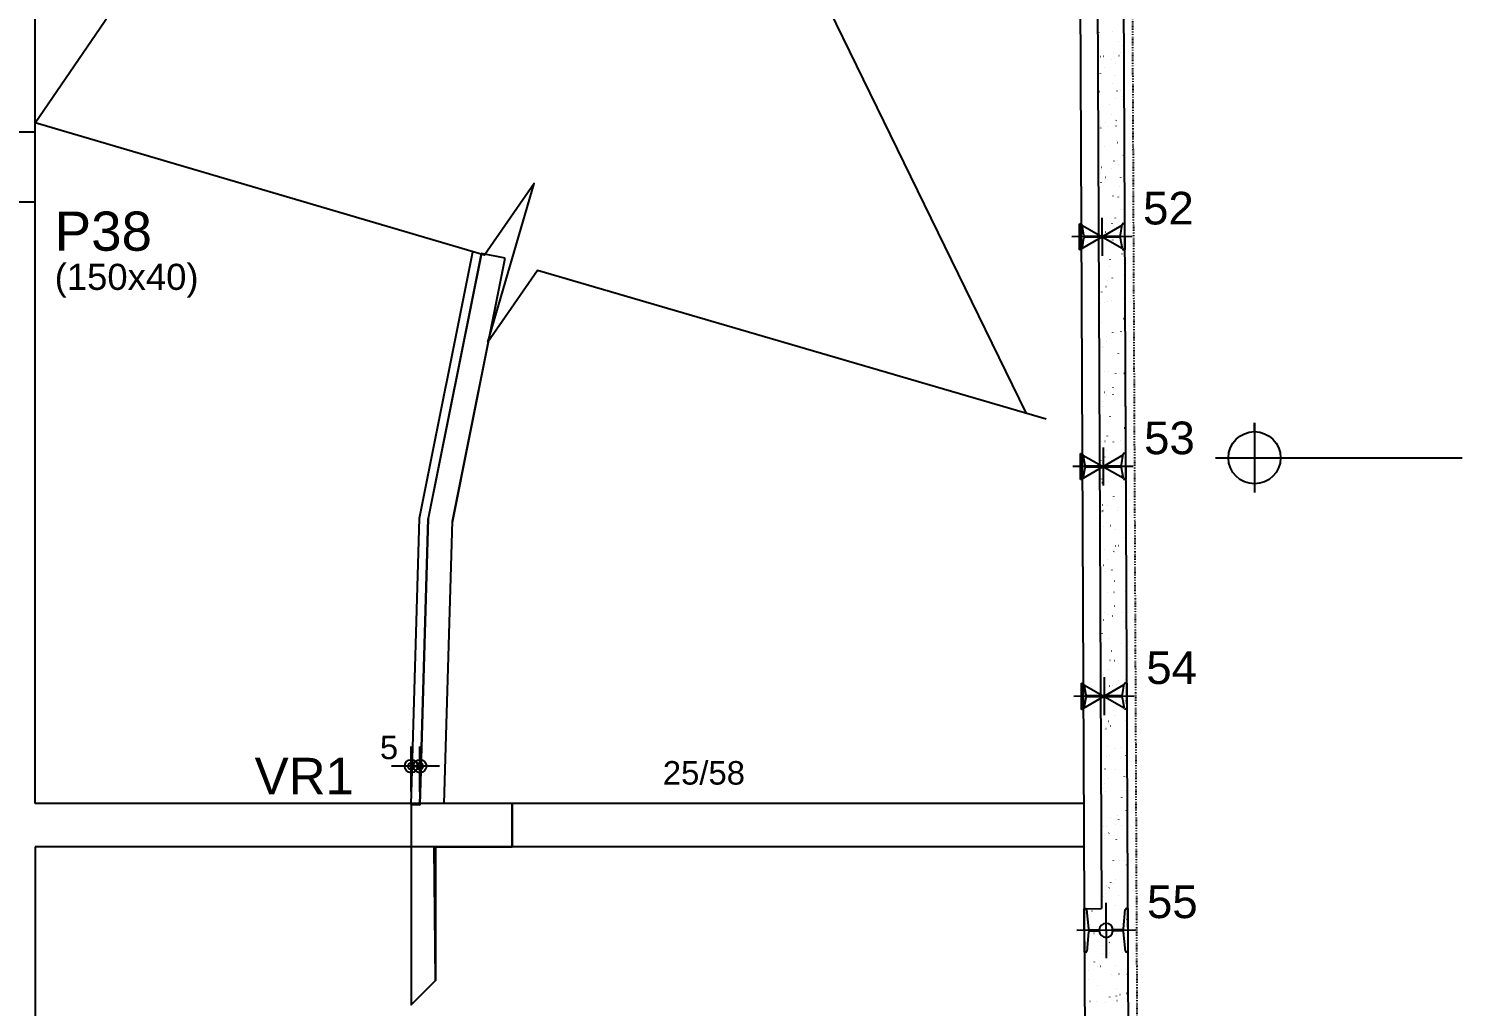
# Model space of a CAD drawing. Header units: millimetres. Extents: x 4424 to 9312, y 4538 to 9372.
# Drawn here: x 7667 to 8491, y 5016 to 5578 of the extents above; entities that cross this region are included whole.
import ezdxf

# ---------------------------------------------------------------- set-up
doc = ezdxf.new("R2010")
doc.units = ezdxf.units.MM
doc.linetypes.add('ESTILO_TQS_0003', pattern=[1.5, 0.5, -0.4, 0.1, -0.5])
for name, color, linetype in [('1', 4, 'Continuous'), ('11', 22, 'Continuous'), ('12', 3, 'Continuous'), ('18', 9, 'Continuous'), ('19', 5, 'Continuous'), ('24', 5, 'ESTILO_TQS_0003'), ('241', 12, 'Continuous'), ('26', 1, 'Continuous'), ('3', 2, 'Continuous'), ('30', 15, 'Continuous'), ('49', 20, 'Continuous'), ('51', 6, 'Continuous'), ('52', 21, 'Continuous'), ('8', 5, 'Continuous'), ('9', 3, 'Continuous')]:
    doc.layers.add(name, color=color, linetype=linetype)
doc.styles.get("Standard").update_dxf_attribs({"font": 'arial.ttf'})

# ---------------------------------------------------------------- blocks, each defined once
blk = doc.blocks.new('_H9EFD498501-003')
for p, q in [((3973.118779, 1186.146583), (3973.128568, 1186.220941)), ((3981.037256, 1186.871164), (3981.110478, 1186.887397)), ((3972.490917, 1184.976486), (3972.490917, 1184.976486)), ((3972.490917, 1184.976486), (3972.490917, 1184.976486)), ((3972.506571, 1181.496405), (3972.506571, 1181.496405)), ((3972.506571, 1181.496405), (3972.506571, 1181.496405)), ((3972.506571, 1181.496405), (3972.506571, 1181.496405)), ((3984.279303, 1180.879784), (3984.289093, 1180.954142)), ((3986.546663, 1178.906181), (3986.59232, 1178.965682)), ((3972.547427, 1172.413643), (3972.547427, 1172.413643)), ((3972.547427, 1172.413643), (3972.547427, 1172.413643)), ((3972.547427, 1172.413643), (3972.547427, 1172.413643)), ((3972.548844, 1172.09877), (3972.548844, 1172.09877)), ((3972.548844, 1172.09877), (3972.548844, 1172.09877)), ((3972.548844, 1172.09877), (3972.548844, 1172.09877)), ((3974.01324, 1172.477642), (3974.088169, 1172.480914)), ((3975.886456, 1172.559429), (3975.961384, 1172.5627)), ((3980.291639, 1170.754475), (3980.337297, 1170.813977)), ((3981.759254, 1174.140669), (3981.832476, 1174.156902)), ((3984.728032, 1172.94546), (3984.802961, 1172.948732)), ((3985.420364, 1174.952317), (3985.493586, 1174.96855)), ((3974.150758, 1162.751524), (3974.196416, 1162.811025)), ((3976.547757, 1165.875352), (3976.593414, 1165.934854)), ((3982.615094, 1168.238862), (3982.624884, 1168.31322)), ((3972.59998, 1160.73051), (3972.59998, 1160.73051)), ((3972.59998, 1160.73051), (3972.59998, 1160.73051)), ((3972.60677, 1159.221054), (3972.60677, 1159.221054)), ((3972.60677, 1159.221054), (3972.60677, 1159.221054)), ((3981.127096, 1156.936391), (3981.136885, 1157.010749)), ((3982.11514, 1161.329009), (3982.188363, 1161.345242)), ((3972.637842, 1152.313456), (3972.637842, 1152.313456)), ((3972.637842, 1152.313456), (3972.637842, 1152.313456)), ((3972.664696, 1146.343339), (3972.664696, 1146.343339)), ((3972.664696, 1146.343339), (3972.664696, 1146.343339)), ((3972.664696, 1146.343339), (3972.664696, 1146.343339)), ((3973.440216, 1152.348489), (3973.515145, 1152.35176)), ((3979.536308, 1144.853156), (3979.546097, 1144.927515)), ((3982.837138, 1148.598515), (3982.91036, 1148.614748)), ((3983.555579, 1152.790135), (3983.630508, 1152.793406)), ((3985.428795, 1152.871921), (3985.503723, 1152.875193)), ((3986.498248, 1149.410163), (3986.57147, 1149.426396)), ((3986.721893, 1147.508855), (3986.76755, 1147.568357)), ((3980.466869, 1139.35715), (3980.512526, 1139.416651)), ((3972.722623, 1133.465623), (3972.722623, 1133.465623)), ((3972.722623, 1133.465623), (3972.722623, 1133.465623)), ((3972.728256, 1132.213269), (3972.728256, 1132.213269)), ((3972.741409, 1129.289134), (3972.741409, 1129.289134)), ((3972.741409, 1129.289134), (3972.741409, 1129.289134)), ((3974.140979, 1132.27495), (3974.215907, 1132.278221)), ((3974.325988, 1131.354198), (3974.371645, 1131.413699)), ((3976.722986, 1134.478027), (3976.768644, 1134.537528)), ((3977.872099, 1132.212234), (3977.881888, 1132.286593)), ((3982.982555, 1132.660982), (3983.057484, 1132.664253)), ((3983.193025, 1135.786855), (3983.266247, 1135.803088)), ((3972.780549, 1120.587907), (3972.780549, 1120.587907)), ((3972.780549, 1120.587907), (3972.780549, 1120.587907)), ((3972.780549, 1120.587907), (3972.780549, 1120.587907)), ((3976.3841, 1120.909763), (3976.39389, 1120.984121)), ((3983.915022, 1123.05636), (3983.988244, 1123.072593)), ((3987.576132, 1123.868009), (3987.649354, 1123.884242)), ((3972.818671, 1112.113082), (3972.818671, 1112.113082)), ((3972.818671, 1112.113082), (3972.818671, 1112.113082)), ((3972.818671, 1112.113082), (3972.818671, 1112.113082)), ((3981.810102, 1112.505656), (3981.885031, 1112.508928)), ((3983.683318, 1112.587443), (3983.758246, 1112.590714)), ((3986.897123, 1116.11153), (3986.94278, 1116.171031)), ((3987.544625, 1115.642964), (3987.554414, 1115.717322)), ((3972.838476, 1107.710191), (3972.838476, 1107.710191)), ((3972.838476, 1107.710191), (3972.838476, 1107.710191)), ((3974.793312, 1108.826529), (3974.803102, 1108.900887)), ((3980.642099, 1107.959824), (3980.687756, 1108.019326)), ((3984.270909, 1110.244701), (3984.344131, 1110.260934)), ((3972.882839, 1097.847759), (3972.882839, 1097.847759)), ((3972.882839, 1097.847759), (3972.882839, 1097.847759)), ((3973.129103, 1096.185607), (3973.138893, 1096.259965)), ((3974.501218, 1099.956872), (3974.546875, 1100.016374)), ((3976.898216, 1103.080701), (3976.943873, 1103.140203)), ((3984.992906, 1097.514206), (3985.066129, 1097.530439)), ((3985.880416, 1103.002042), (3985.890206, 1103.0764)), ((3972.896402, 1094.832476), (3972.896402, 1094.832476)), ((3972.896402, 1094.832476), (3972.896402, 1094.832476)), ((3972.896402, 1094.832476), (3972.896402, 1094.832476)), ((3972.898204, 1094.431755), (3972.898204, 1094.431755)), ((3972.909085, 1092.012895), (3972.909085, 1092.012895)), ((3972.909085, 1092.012895), (3972.909085, 1092.012895)), ((3981.237078, 1092.376503), (3981.312007, 1092.379774)), ((3984.392417, 1091.699571), (3984.402207, 1091.773929)), ((3972.954328, 1081.95476), (3972.954328, 1081.95476)), ((3972.954328, 1081.95476), (3972.954328, 1081.95476)), ((3982.80163, 1079.616336), (3982.811419, 1079.690695)), ((3985.348793, 1084.702547), (3985.422015, 1084.71878)), ((3987.072353, 1084.714204), (3987.11801, 1084.773706)), ((3972.999499, 1071.912708), (3972.999499, 1071.912708)), ((3972.999499, 1071.912708), (3972.999499, 1071.912708)), ((3972.999499, 1071.912708), (3972.999499, 1071.912708)), ((3977.073446, 1071.683375), (3977.119103, 1071.742877)), ((3980.064625, 1072.221178), (3980.139554, 1072.224449)), ((3980.817329, 1076.562498), (3980.862986, 1076.622)), ((3981.937841, 1072.302964), (3982.012769, 1072.306236)), ((3986.07079, 1071.972052), (3986.144013, 1071.988285)), ((3973.012255, 1069.077044), (3973.012255, 1069.077044)), ((3973.012255, 1069.077044), (3973.012255, 1069.077044)), ((3973.012255, 1069.077044), (3973.012255, 1069.077044)), ((3973.024268, 1066.406384), (3973.024268, 1066.406384)), ((3973.024268, 1066.406384), (3973.024268, 1066.406384)), ((3974.676448, 1068.559547), (3974.722105, 1068.619048)), ((3981.137421, 1066.975414), (3981.14721, 1067.049773)), ((3973.070181, 1056.199329), (3973.070181, 1056.199329)), ((3973.246681, 1056.238458), (3973.319903, 1056.254691)), ((3979.649422, 1055.672943), (3979.659211, 1055.747301)), ((3986.426677, 1059.160392), (3986.499899, 1059.176625)), ((3973.089914, 1051.812521), (3973.089914, 1051.812521)), ((3973.089914, 1051.812521), (3973.089914, 1051.812521)), ((3979.491601, 1052.092024), (3979.56653, 1052.095296)), ((3987.148675, 1046.429898), (3987.221897, 1046.446131)), ((3987.247582, 1053.316878), (3987.29324, 1053.37638)), ((3973.128108, 1043.321613), (3973.128108, 1043.321613)), ((3973.128108, 1043.321613), (3973.128108, 1043.321613)), ((3973.128108, 1043.321613), (3973.128108, 1043.321613)), ((3977.248676, 1040.28605), (3977.294333, 1040.345551)), ((3978.058634, 1043.589709), (3978.068423, 1043.664067)), ((3980.992559, 1045.165173), (3981.038216, 1045.224674)), ((3973.165697, 1034.965008), (3973.165697, 1034.965008)), ((3973.165697, 1034.965008), (3973.165697, 1034.965008)), ((3973.180328, 1031.712334), (3973.180328, 1031.712334)), ((3973.180328, 1031.712334), (3973.180328, 1031.712334)), ((3973.180328, 1031.712334), (3973.180328, 1031.712334)), ((3973.186034, 1030.443897), (3973.186034, 1030.443897)), ((3974.324565, 1030.696303), (3974.397787, 1030.712536)), ((3974.851678, 1037.162221), (3974.897335, 1037.221723)), ((3976.394425, 1030.948787), (3976.404215, 1031.023145)), ((3978.319148, 1031.936699), (3978.394077, 1031.939971)), ((3980.192364, 1032.018486), (3980.267292, 1032.021757)), ((3987.504561, 1033.618238), (3987.577783, 1033.634471)), ((3987.422812, 1021.919553), (3987.468469, 1021.979054)), ((3987.657739, 1026.462751), (3987.667529, 1026.537109)), ((3973.24396, 1017.566181), (3973.24396, 1017.566181)), ((3973.24396, 1017.566181), (3973.24396, 1017.566181)), ((3973.24396, 1017.566181), (3973.24396, 1017.566181)), ((3974.906426, 1019.646315), (3974.916216, 1019.720674)), ((3981.167789, 1013.767847), (3981.213446, 1013.827349)), ((3986.066951, 1014.379516), (3986.076741, 1014.453875)), ((3988.226559, 1020.887744), (3988.229131, 1020.888314)), ((3973.270743, 1011.612147), (3973.270743, 1011.612147)), ((3973.270743, 1011.612147), (3973.270743, 1011.612147)), ((3973.289838, 1007.367105), (3973.289838, 1007.367105)), ((3973.289838, 1007.367105), (3973.289838, 1007.367105)), ((3973.315638, 1007.563081), (3973.325428, 1007.637439)), ((3975.026908, 1005.764895), (3975.072565, 1005.824397)), ((3975.402449, 1005.154149), (3975.475671, 1005.170382)), ((3977.423906, 1008.888724), (3977.469563, 1008.948226)), ((3977.746124, 1011.807546), (3977.821053, 1011.810817)), ((3987.861487, 1012.249192), (3987.936416, 1012.252464)), ((3973.301887, 1004.688466), (3973.301887, 1004.688466)), ((3973.307126, 1003.523633), (3973.307126, 1003.523633)), ((3973.307126, 1003.523633), (3973.307126, 1003.523633)), ((3984.402742, 1001.738594), (3984.412532, 1001.812953)), ((3973.359813, 991.81075), (3973.359813, 991.81075)), ((3973.359813, 991.81075), (3973.359813, 991.81075)), ((3973.359813, 991.81075), (3973.359813, 991.81075)), ((3973.361157, 991.511959), (3973.361157, 991.511959)), ((3973.361157, 991.511959), (3973.361157, 991.511959)), ((3973.361157, 991.511959), (3973.361157, 991.511959)), ((3976.573671, 991.652221), (3976.6486, 991.655492)), ((3978.446887, 991.734007), (3978.521815, 991.737279)), ((3982.914744, 990.436123), (3982.924533, 990.510481)), ((3987.288463, 992.120039), (3987.363392, 992.12331)), ((3987.598042, 990.522227), (3987.643699, 990.581729)), ((3981.343018, 982.370522), (3981.388676, 982.430023)), ((3973.41774, 978.933034), (3973.41774, 978.933034)), ((3973.448556, 972.082257), (3973.448556, 972.082257)), ((3973.448556, 972.082257), (3973.448556, 972.082257)), ((3975.202138, 974.36757), (3975.247795, 974.427071)), ((3976.480333, 979.611995), (3976.553556, 979.628228)), ((3977.599136, 977.491399), (3977.644793, 977.5509)), ((3981.323956, 978.352889), (3981.333745, 978.427247)), ((3986.11601, 971.964714), (3986.190939, 971.967985)), ((3987.989226, 972.0465), (3988.064154, 972.049772)), ((3973.451572, 971.411772), (3973.451572, 971.411772)), ((3973.451572, 971.411772), (3973.451572, 971.411772)), ((3973.475666, 966.055319), (3973.475666, 966.055319)), ((3973.475666, 966.055319), (3973.475666, 966.055319)), ((3973.475666, 966.055319), (3973.475666, 966.055319)), ((3976.000647, 971.523067), (3976.075576, 971.526339)), ((3979.659747, 965.711967), (3979.669536, 965.786325)), ((3987.773272, 959.124902), (3987.818929, 959.184403)), ((3973.533592, 953.177603), (3973.533592, 953.177603)), ((3973.533592, 953.177603), (3973.533592, 953.177603)), ((3973.533592, 953.177603), (3973.533592, 953.177603)), ((3973.541986, 951.311585), (3973.541986, 951.311585)), ((3973.541986, 951.311585), (3973.541986, 951.311585)), ((3973.541986, 951.311585), (3973.541986, 951.311585)), ((3973.897108, 953.258192), (3973.97033, 953.274425)), ((3974.828194, 951.367742), (3974.903123, 951.371014)), ((3976.70141, 951.449529), (3976.776338, 951.4528)), ((3977.558218, 954.069841), (3977.63144, 954.086074)), ((3978.171748, 954.409495), (3978.181537, 954.483854)), ((3981.518248, 950.973196), (3981.563905, 951.032697)), ((3985.542986, 951.83556), (3985.617915, 951.838832)), ((3973.589985, 940.640882), (3973.589985, 940.640882)), ((3973.589985, 940.640882), (3973.589985, 940.640882)), ((3973.591519, 940.299887), (3973.591519, 940.299887)), ((3973.591519, 940.299887), (3973.591519, 940.299887)), ((3974.252994, 940.446533), (3974.326216, 940.462766)), ((3975.377367, 942.970244), (3975.423024, 943.029746)), ((3976.58096, 942.326261), (3976.59075, 942.400619)), ((3977.774366, 946.094073), (3977.820023, 946.153574)), ((3973.632401, 931.211398), (3973.632401, 931.211398)), ((3973.632401, 931.211398), (3973.632401, 931.211398)), ((3974.25517, 931.238589), (3974.330099, 931.24186)), ((3984.370533, 931.680235), (3984.445462, 931.683507)), ((3986.243749, 931.762022), (3986.318677, 931.765293)), ((3987.668064, 936.501774), (3987.677853, 936.576133)), ((3973.649445, 927.422171), (3973.649445, 927.422171)), ((3973.649445, 927.422171), (3973.649445, 927.422171)), ((3973.649445, 927.422171), (3973.649445, 927.422171)), ((3974.916751, 929.685339), (3974.926541, 929.759697)), ((3974.974992, 927.716038), (3975.048214, 927.732271)), ((3978.636102, 928.527687), (3978.709324, 928.54392)), ((3986.180065, 925.199303), (3986.189855, 925.273661)), ((3987.948502, 927.727576), (3987.994159, 927.787077)), ((3973.681471, 920.302455), (3973.681471, 920.302455)), ((3973.707372, 914.544456), (3973.707372, 914.544456)), ((3973.707372, 914.544456), (3973.707372, 914.544456)), ((3975.330878, 914.904379), (3975.4041, 914.920612)), ((3977.949595, 914.696747), (3977.995252, 914.756249)), ((3981.693478, 919.57587), (3981.739135, 919.635372)), ((3973.722815, 911.111211), (3973.722815, 911.111211)), ((3973.731414, 909.199507), (3973.731414, 909.199507)), ((3973.731414, 909.199507), (3973.731414, 909.199507)), ((3974.955933, 911.16505), (3975.030861, 911.168322)), ((3975.552597, 911.572919), (3975.598254, 911.63242)), ((3983.797509, 911.551082), (3983.872438, 911.554353)), ((3984.589277, 913.116069), (3984.599067, 913.190427)), ((3973.765298, 901.66674), (3973.765298, 901.66674)), ((3973.765298, 901.66674), (3973.765298, 901.66674)), ((3973.765298, 901.66674), (3973.765298, 901.66674)), ((3976.052876, 902.173884), (3976.126098, 902.190117)), ((3979.713986, 902.985532), (3979.787208, 903.001765)), ((3982.925068, 900.475147), (3982.934858, 900.549505)), ((3973.813229, 891.011024), (3973.813229, 891.011024)), ((3973.813229, 891.011024), (3973.813229, 891.011024)), ((3973.813229, 891.011024), (3973.813229, 891.011024)), ((3982.625056, 891.395757), (3982.699985, 891.399028)), ((3984.498272, 891.477543), (3984.5732, 891.480814)), ((3988.123732, 896.33025), (3988.169389, 896.389752)), ((3973.823224, 888.789024), (3973.823224, 888.789024)), ((3973.823224, 888.789024), (3973.823224, 888.789024)), ((3976.408762, 889.362224), (3976.481985, 889.378457)), ((3978.124825, 883.299422), (3978.170482, 883.358923)), ((3981.43707, 889.172675), (3981.446859, 889.247034)), ((3981.868708, 888.178545), (3981.914365, 888.238046)), ((3973.872843, 877.758131), (3973.872843, 877.758131)), ((3973.872843, 877.758131), (3973.872843, 877.758131)), ((3973.881151, 875.911309), (3973.881151, 875.911309)), ((3973.881151, 875.911309), (3973.881151, 875.911309)), ((3973.881151, 875.911309), (3973.881151, 875.911309)), ((3975.727827, 880.175593), (3975.773484, 880.235094)), ((3977.13076, 876.63173), (3977.203982, 876.647963)), ((3979.846282, 877.089441), (3979.856071, 877.163799)), ((3980.79187, 877.443378), (3980.865092, 877.459611)), ((3973.903644, 870.910837), (3973.903644, 870.910837)), ((3973.903644, 870.910837), (3973.903644, 870.910837)), ((3982.052032, 871.266603), (3982.126961, 871.269875)), ((3988.298962, 864.932925), (3988.344619, 864.992426)), ((3973.939077, 863.033593), (3973.939077, 863.033593)), ((3973.939077, 863.033593), (3973.939077, 863.033593)), ((3978.182073, 864.448519), (3978.191862, 864.522877)), ((3981.856547, 864.788854), (3981.92977, 864.805087)), ((3982.043938, 856.781219), (3982.089595, 856.840721)), ((3973.994058, 850.81065), (3973.994058, 850.81065)), ((3973.994058, 850.81065), (3973.994058, 850.81065)), ((3973.994058, 850.81065), (3973.994058, 850.81065)), ((3973.997004, 850.155877), (3973.997004, 850.155877)), ((3973.997004, 850.155877), (3973.997004, 850.155877)), ((3973.997004, 850.155877), (3973.997004, 850.155877)), ((3975.903057, 848.778267), (3975.948714, 848.837769)), ((3976.694074, 853.146048), (3976.703864, 853.220406)), ((3978.300055, 851.902096), (3978.345712, 851.961598)), ((3980.879579, 851.111278), (3980.954508, 851.11455)), ((3982.752795, 851.193064), (3982.827723, 851.196336)), ((3986.948446, 853.027143), (3987.021668, 853.043376)), ((3974.014273, 846.316756), (3974.014273, 846.316756)), ((3974.014273, 846.316756), (3974.014273, 846.316756)), ((3975.103286, 841.062813), (3975.113076, 841.137172)), ((3987.854599, 847.879249), (3987.864388, 847.953607)), ((3974.05493, 837.278162), (3974.05493, 837.278162)), ((3974.05493, 837.278162), (3974.05493, 837.278162)), ((3974.05493, 837.278162), (3974.05493, 837.278162)), ((3974.073104, 833.237805), (3974.073104, 833.237805)), ((3974.073104, 833.237805), (3974.073104, 833.237805)), ((3974.833127, 837.450684), (3974.90635, 837.466917)), ((3978.494237, 838.262332), (3978.56746, 838.278565)), ((3986.19039, 835.238327), (3986.200179, 835.312685)), ((3988.474191, 833.535599), (3988.519848, 833.5951)), ((3974.084473, 830.710463), (3974.084473, 830.710463)), ((3974.084473, 830.710463), (3974.084473, 830.710463)), ((3974.112856, 824.400446), (3974.112856, 824.400446)), ((3974.112856, 824.400446), (3974.112856, 824.400446)), ((3979.558915, 825.607808), (3979.632137, 825.624041)), ((3980.306555, 830.982125), (3980.381484, 830.985396)), ((3982.219168, 825.383893), (3982.264825, 825.443395)), ((3984.702391, 823.935855), (3984.712181, 824.010214)), ((3976.078287, 817.380942), (3976.123944, 817.440443)), ((3978.475285, 820.50477), (3978.520942, 820.564272)), ((3974.155702, 814.87538), (3974.155702, 814.87538)), ((3974.155702, 814.87538), (3974.155702, 814.87538)), ((3974.170783, 811.52273), (3974.170783, 811.52273)), ((3974.170783, 811.52273), (3974.170783, 811.52273)), ((3974.170783, 811.52273), (3974.170783, 811.52273)), ((3974.174887, 810.610276), (3974.174887, 810.610276)), ((3974.174887, 810.610276), (3974.174887, 810.610276)), ((3974.174887, 810.610276), (3974.174887, 810.610276)), ((3979.134102, 810.8268), (3979.209031, 810.830071)), ((3981.007318, 810.908586), (3981.082246, 810.911857)), ((3983.111603, 811.852621), (3983.121393, 811.926979)), ((3984.650813, 813.846097), (3984.724036, 813.86233)), ((3988.311923, 814.657745), (3988.385146, 814.673978)), ((3976.196605, 799.081286), (3976.269827, 799.097519)), ((3981.447394, 799.211699), (3981.457184, 799.286057)), ((3988.649421, 802.138273), (3988.695078, 802.197775)), ((3974.228709, 798.645014), (3974.228709, 798.645014)), ((3982.394398, 793.986568), (3982.440055, 794.046069)), ((3988.676441, 791.139292), (3988.75137, 791.142564)), ((3974.265302, 790.510088), (3974.265302, 790.510088)), ((3974.265302, 790.510088), (3974.265302, 790.510088)), ((3974.286636, 785.767299), (3974.286636, 785.767299)), ((3974.286636, 785.767299), (3974.286636, 785.767299)), ((3974.297131, 783.434005), (3974.297131, 783.434005)), ((3974.297131, 783.434005), (3974.297131, 783.434005)), ((3976.253517, 785.983616), (3976.299174, 786.043117)), ((3977.261282, 786.426762), (3977.334504, 786.442995)), ((3978.561078, 790.697646), (3978.636007, 790.700918)), ((3978.650515, 789.107445), (3978.696172, 789.166946)), ((3979.959396, 787.909228), (3979.969185, 787.983586)), ((3978.368608, 775.825993), (3978.378397, 775.900352)), ((3982.353181, 774.665051), (3982.426403, 774.681284)), ((3986.014291, 775.4767), (3986.087513, 775.492933)), ((3974.344562, 772.889583), (3974.344562, 772.889583)), ((3974.344562, 772.889583), (3974.344562, 772.889583)), ((3974.344562, 772.889583), (3974.344562, 772.889583)), ((3974.355716, 770.409901), (3974.355716, 770.409901)), ((3974.355716, 770.409901), (3974.355716, 770.409901)), ((3974.355716, 770.409901), (3974.355716, 770.409901)), ((3977.388625, 770.542321), (3977.463554, 770.545592)), ((3979.261841, 770.624107), (3979.336769, 770.627379)), ((3988.103417, 771.010139), (3988.178346, 771.01341)), ((3988.824651, 770.740948), (3988.870308, 770.800449)), ((3974.402488, 760.011867), (3974.402488, 760.011867)), ((3974.402488, 760.011867), (3974.402488, 760.011867)), ((3976.704399, 763.185071), (3976.714188, 763.25943)), ((3982.569627, 762.589242), (3982.615284, 762.648744)), ((3987.078968, 762.822175), (3987.15219, 762.838408)), ((3987.967713, 758.699035), (3987.977502, 758.773394)), ((3974.43856, 751.992629), (3974.43856, 751.992629)), ((3974.43856, 751.992629), (3974.43856, 751.992629)), ((3974.44613, 750.309714), (3974.44613, 750.309714)), ((3974.44613, 750.309714), (3974.44613, 750.309714)), ((3975.2164, 751.8826), (3975.22619, 751.956958)), ((3976.428746, 754.58629), (3976.474404, 754.645792)), ((3976.815601, 750.413168), (3976.89053, 750.416439)), ((3978.825745, 757.710119), (3978.871402, 757.769621)), ((3986.930964, 750.854814), (3987.005893, 750.858085)), ((3988.80418, 750.9366), (3988.879108, 750.939872)), ((3974.460415, 747.134152), (3974.460415, 747.134152)), ((3974.460415, 747.134152), (3974.460415, 747.134152)), ((3974.464737, 746.173155), (3974.464737, 746.173155)), ((3974.464737, 746.173155), (3974.464737, 746.173155)), ((3974.464737, 746.173155), (3974.464737, 746.173155)), ((3974.96365, 747.245716), (3975.036872, 747.261949)), ((3986.376925, 746.615801), (3986.386714, 746.690159)), ((3974.518341, 734.256436), (3974.518341, 734.256436)), ((3974.518341, 734.256436), (3974.518341, 734.256436)), ((3974.518341, 734.256436), (3974.518341, 734.256436)), ((3980.055548, 735.484005), (3980.12877, 735.500238)), ((3983.716658, 736.295654), (3983.78988, 736.311887)), ((3984.712716, 733.974879), (3984.722505, 734.049237)), ((3988.999881, 739.343622), (3989.045538, 739.403124)), ((3974.536545, 730.209527), (3974.536545, 730.209527)), ((3974.536545, 730.209527), (3974.536545, 730.209527)), ((3974.536545, 730.209527), (3974.536545, 730.209527)), ((3975.643148, 730.257842), (3975.718077, 730.261114)), ((3977.516364, 730.339629), (3977.591292, 730.3429)), ((3979.000974, 726.312793), (3979.046632, 726.372295)), ((3982.744857, 731.191917), (3982.790514, 731.251418)), ((3986.35794, 730.72566), (3986.432869, 730.728932)), ((3974.576268, 721.37872), (3974.576268, 721.37872)), ((3974.576268, 721.37872), (3974.576268, 721.37872)), ((3974.57999, 720.551254), (3974.57999, 720.551254)), ((3974.57999, 720.551254), (3974.57999, 720.551254)), ((3976.603976, 723.188965), (3976.649633, 723.248466)), ((3983.224717, 722.672408), (3983.234507, 722.746766)), ((3984.781336, 723.641129), (3984.854558, 723.657362)), ((3974.626959, 710.10934), (3974.626959, 710.10934)), ((3974.626959, 710.10934), (3974.626959, 710.10934)), ((3974.634194, 708.501004), (3974.634194, 708.501004)), ((3974.634194, 708.501004), (3974.634194, 708.501004)), ((3974.634194, 708.501004), (3974.634194, 708.501004)), ((3975.070124, 710.128689), (3975.145053, 710.13196)), ((3981.633929, 710.589173), (3981.643719, 710.663532)), ((3985.185487, 710.570335), (3985.260416, 710.573607)), ((3987.058703, 710.652122), (3987.133631, 710.655393)), ((3989.175111, 707.946296), (3989.220768, 708.005798)), ((3974.69212, 695.623289), (3974.69212, 695.623289)), ((3974.69212, 695.623289), (3974.69212, 695.623289)), ((3974.69212, 695.623289), (3974.69212, 695.623289)), ((3977.757916, 696.302959), (3977.831138, 696.319192)), ((3979.176204, 694.915468), (3979.221861, 694.974969)), ((3979.96972, 697.948251), (3979.97951, 698.02261)), ((3981.419026, 697.114608), (3981.492248, 697.130841)), ((3982.920087, 699.794591), (3982.965744, 699.854092)), ((3974.717374, 690.009153), (3974.717374, 690.009153)), ((3974.721419, 689.109879), (3974.721419, 689.109879)), ((3974.721419, 689.109879), (3974.721419, 689.109879)), ((3975.770887, 690.05515), (3975.845815, 690.058422)), ((3976.779206, 691.791639), (3976.824863, 691.851141)), ((3978.481722, 686.64578), (3978.491511, 686.720138)), ((3982.483703, 684.460083), (3982.556925, 684.476316)), ((3984.612463, 690.441182), (3984.687392, 690.444453)), ((3964.759909, 680.530813), (3964.759909, 680.530813)), ((3964.759909, 680.530813), (3964.759909, 680.530813)), ((3964.759909, 680.530813), (3964.759909, 680.530813)), ((3964.779599, 676.153447), (3964.779599, 676.153447)), ((3964.779599, 676.153447), (3964.779599, 676.153447)), ((3964.779599, 676.153447), (3964.779599, 676.153447)), ((3965.642597, 680.7265), (3965.715819, 680.742733)), ((3965.730409, 679.829345), (3965.740199, 679.903703)), ((3966.7803, 678.76081), (3966.825957, 678.820312)), ((3969.303707, 681.538148), (3969.376929, 681.554381)), ((3989.350341, 676.548971), (3989.395998, 676.608472)), ((3989.642246, 681.378981), (3989.652036, 681.453339)), ((3964.795024, 672.724388), (3964.795024, 672.724388)), ((3964.795024, 672.724388), (3964.795024, 672.724388)), ((3964.795024, 672.724388), (3964.795024, 672.724388)), ((3964.809652, 669.472438), (3964.809652, 669.472438)), ((3964.809652, 669.472438), (3964.809652, 669.472438)), ((3964.817836, 667.653097), (3964.817836, 667.653097)), ((3964.817836, 667.653097), (3964.817836, 667.653097)), ((3970.368384, 668.883624), (3970.441607, 668.899857)), ((3973.324647, 669.844211), (3973.399576, 669.847482)), ((3976.890934, 674.562546), (3976.900723, 674.636904)), ((3983.095317, 668.397265), (3983.140974, 668.456767)), ((3983.44001, 670.285857), (3983.514939, 670.289128)), ((3985.313226, 670.367643), (3985.388154, 670.370915)), ((3987.575602, 672.698372), (3987.648824, 672.714605)), ((3987.978037, 668.738059), (3987.987827, 668.812417)), ((3975.226725, 661.921624), (3975.236514, 661.995982)), ((3976.954436, 660.394313), (3977.000093, 660.453815)), ((3979.351434, 663.518142), (3979.397091, 663.577644)), ((3964.875763, 654.775382), (3964.875763, 654.775382)), ((3964.875763, 654.775382), (3964.875763, 654.775382)), ((3964.875763, 654.775382), (3964.875763, 654.775382)), ((3970.699412, 652.242608), (3970.745069, 652.302109)), ((3975.460283, 657.121913), (3975.533505, 657.138146)), ((3979.121393, 657.933562), (3979.194615, 657.949795)), ((3986.490039, 657.435588), (3986.499828, 657.509946)), ((3964.900068, 649.372251), (3964.900068, 649.372251)), ((3964.900068, 649.372251), (3964.900068, 649.372251)), ((3964.900068, 649.372251), (3964.900068, 649.372251)), ((3964.92103, 644.712074), (3964.92103, 644.712074)), ((3964.92103, 644.712074), (3964.92103, 644.712074)), ((3964.92103, 644.712074), (3964.92103, 644.712074)), ((3966.955529, 647.363485), (3967.001187, 647.422986)), ((3972.152194, 649.688885), (3972.227123, 649.692157)), ((3973.738726, 650.619152), (3973.748516, 650.693511)), ((3974.02541, 649.770672), (3974.100338, 649.773943)), ((3980.18607, 645.279037), (3980.259293, 645.29527)), ((3982.866986, 650.156703), (3982.941915, 650.159975)), ((3984.899251, 645.352353), (3984.90904, 645.426712)), ((3989.52557, 645.151645), (3989.571228, 645.211147)), ((3964.93369, 641.897666), (3964.93369, 641.897666)), ((3967.006074, 642.357103), (3967.079297, 642.373335)), ((3972.147938, 638.535918), (3972.157728, 638.610276)), ((3983.270547, 636.99994), (3983.316204, 637.059441)), ((3988.939079, 634.328975), (3989.012301, 634.345208)), ((3964.990484, 629.272064), (3964.990484, 629.272064)), ((3964.990484, 629.272064), (3964.990484, 629.272064)), ((3964.991618, 629.019951), (3964.991618, 629.019951)), ((3964.991618, 629.019951), (3964.991618, 629.019951)), ((3968.070752, 629.702578), (3968.143974, 629.718811)), ((3971.57917, 629.559732), (3971.654099, 629.563003)), ((3977.129666, 628.996988), (3977.175323, 629.056489)), ((3979.526664, 632.120817), (3979.572321, 632.180318)), ((3981.694533, 630.001378), (3981.769462, 630.00465)), ((3983.235042, 632.711431), (3983.244831, 632.78579)), ((3983.567749, 630.083165), (3983.642677, 630.086436)), ((3985.277969, 633.517326), (3985.351191, 633.533559))]:
    blk.add_line(p, q)

msp = doc.modelspace()

# ---------------------------------------------------------------- linework, layer by layer
for p, q in [((8371.73, 5346.47), (8371.73, 5351.47)), ((8371.73, 5351.47), (8371.73, 5311.47)), ((8349.23, 5331.47), (8491.13, 5331.47))]:
    msp.add_line(p, q)
msp.add_lwpolyline([(8252.13, 5353.68), (7959.81, 5438.99), (7931.31, 5397.85), (7957.92, 5489.01), (7929.42, 5447.86), (7671.13, 5523.83)])
msp.add_circle((8371.73, 5331.47), 15)
at = {"layer": '1'}
for p, q in [((8273.61, 5132.89), (7671.13, 5132.89)), ((8273.72, 5107.89), (7671.13, 5107.89)), ((7671.13, 5107.89), (7671.13, 4873.89))]:
    msp.add_line(p, q, dxfattribs=at)
for points in [[(7671.13, 5518.52), (7671.13, 5812.52)], [(7671.13, 5132.89), (7671.13, 5478.52)]]:
    msp.add_lwpolyline(points, dxfattribs=at)
at = {"layer": '18'}
for p, q in [((7896.94, 5295.78), (7927.55, 5448.86)), ((7910.89, 5294.19), (7941.28, 5446.11)), ((7892.23, 5132.03), (7897.03, 5296.61)), ((7906.26, 5132.89), (7910.99, 5295.02)), ((7887.23, 5132.18), (7887.23, 5017.13)), ((7887.23, 5132.18), (7892.23, 5132.03)), ((7945.23, 5132.89), (7906.26, 5132.89)), ((7945.23, 5132.89), (7945.23, 5107.89)), ((7945.23, 5107.89), (7900.36, 5107.89)), ((7901.23, 5107.89), (7901.23, 5031.13))]:
    msp.add_line(p, q, dxfattribs=at)
at = {"layer": '19'}
for p, q in [((7892.03, 5296.76), (7922.65, 5449.84)), ((7887.23, 5132.18), (7892.03, 5296.76))]:
    msp.add_line(p, q, dxfattribs=at)
at = {"layer": '24'}
msp.add_line((8288.98, 8385.82), (8306.14, 4571.68), dxfattribs=at)
at = {"layer": '241'}
for p, q in [((7671.13, 6523.59), (8240.39, 5357.25)), ((7671.13, 5523.83), (8239.89, 6357.01))]:
    msp.add_line(p, q, dxfattribs=at)
at = {"layer": '26', "color": 3, "linetype": 'Continuous'}
for p, q in [((7887.23, 5139.68), (7887.23, 5165.5)), ((7892.23, 5139.53), (7892.23, 5165.5)), ((7903.48, 5154.25), (7875.98, 5154.25)), ((7887.23, 5132.18), (7887.23, 5132.18)), ((7892.23, 5132.03), (7892.23, 5132.03))]:
    msp.add_line(p, q, dxfattribs=at)
for centre, radius in [((7887.23, 5154.25), 3.75), ((7892.23, 5154.25), 3.75), ((7887.23, 5154.25), 1.87), ((7892.23, 5154.25), 1.87)]:
    msp.add_circle(centre, radius, dxfattribs=at)
at = {"layer": '3'}
msp.add_lwpolyline([(7521.13, 5478.52), (7671.13, 5478.52), (7671.13, 5518.52), (7521.13, 5518.52), (7521.13, 5478.52)], dxfattribs=at)
at = {"layer": '30'}
msp.add_lwpolyline([(7941.28, 5446.11), (7927.55, 5448.86), (7897.03, 5296.61), (7892.23, 5132.03), (7887.23, 5132.18), (7887.23, 5017.13), (7901.23, 5031.13), (7900.36, 5107.89), (7945.23, 5107.89), (7945.23, 5132.89), (7906.26, 5132.89), (7910.99, 5295.02), (7941.28, 5446.11)], dxfattribs=at)
at = {"layer": '49'}
for p, q in [((8281.52, 8932.58), (8301.11, 4576.65)), ((8256.63, 8907.6), (8273.88, 5072.38)), ((8280.4, 5846.93), (8283.88, 5072.43)), ((8273.88, 5072.38), (8283.88, 5072.43)), ((8273.88, 5072.38), (8274.89, 4847.39))]:
    msp.add_line(p, q, dxfattribs=at)
at = {"layer": '51'}
for p, q in [((8284.1, 5469.35), (8284.2, 5447.54)), ((8271.18, 5450.89), (8271.11, 5465.89)), ((8271.11, 5465.89), (8271.87, 5465.89)), ((8272.48, 5465.41), (8273.57, 5459.27)), ((8272.54, 5465.04), (8295.75, 5451.85)), ((8272.6, 5451.75), (8295.69, 5465.14)), ((8294.71, 5459.37), (8295.75, 5465.51)), ((8296.36, 5466), (8297.11, 5466)), ((8297.11, 5466), (8297.18, 5451)), ((8301.49, 5458.52), (8266.8, 5458.37)), ((8273.58, 5457.52), (8272.54, 5451.38)), ((8274.18, 5458.79), (8294.11, 5458.88)), ((8294.11, 5458.1), (8274.18, 5458.01)), ((8295.81, 5451.48), (8294.72, 5457.62)), ((8271.93, 5450.89), (8271.18, 5450.89)), ((8297.18, 5451), (8296.43, 5451)), ((8271.77, 5318.89), (8271.71, 5333.89)), ((8271.71, 5333.89), (8272.46, 5333.89)), ((8273.07, 5333.41), (8274.16, 5327.28)), ((8273.14, 5333.04), (8296.34, 5319.86)), ((8273.2, 5319.75), (8296.28, 5333.14)), ((8284.69, 5337.36), (8284.79, 5315.54)), ((8295.31, 5327.37), (8296.35, 5333.52)), ((8296.95, 5334), (8297.71, 5334.01)), ((8297.71, 5334.01), (8297.77, 5319.01)), ((8302.09, 5326.53), (8267.39, 5326.37)), ((8274.17, 5325.52), (8273.13, 5319.38)), ((8274.77, 5326.8), (8294.7, 5326.89)), ((8294.71, 5326.1), (8274.78, 5326.01)), ((8296.41, 5319.48), (8295.32, 5325.62)), ((8272.53, 5318.89), (8271.77, 5318.89)), ((8297.77, 5319.01), (8297.02, 5319)), ((8272.3, 5201.89), (8273.05, 5201.9)), ((8272.37, 5186.89), (8272.3, 5201.89)), ((8273.67, 5201.41), (8274.76, 5195.28)), ((8273.73, 5201.04), (8296.94, 5187.86)), ((8273.79, 5187.75), (8296.88, 5201.15)), ((8285.28, 5205.36), (8285.38, 5183.54)), ((8295.9, 5195.37), (8296.94, 5201.52)), ((8297.55, 5202.01), (8298.3, 5202.01)), ((8298.3, 5202.01), (8298.37, 5187.01)), ((8302.68, 5194.53), (8267.99, 5194.37)), ((8274.77, 5193.53), (8273.73, 5187.38)), ((8275.37, 5194.8), (8295.3, 5194.89)), ((8295.3, 5194.1), (8275.37, 5194.01)), ((8297, 5187.49), (8295.91, 5193.62)), ((8273.12, 5186.9), (8272.37, 5186.89)), ((8298.37, 5187.01), (8297.61, 5187.01)), ((8286.37, 5075.85), (8286.51, 5044.03)), ((8273.88, 5072.38), (8274.64, 5072.39)), ((8274, 5047.38), (8273.88, 5072.38)), ((8275.25, 5071.91), (8276.36, 5060.77)), ((8296.51, 5060.86), (8297.52, 5072.01)), ((8298.13, 5072.49), (8298.88, 5072.49)), ((8298.88, 5072.49), (8298.99, 5047.5)), ((8303.29, 5060.01), (8269.59, 5059.86)), ((8276.37, 5059.02), (8275.36, 5047.87)), ((8276.97, 5060.29), (8282.46, 5060.31)), ((8282.46, 5059.53), (8276.98, 5059.5)), ((8290.42, 5060.35), (8295.9, 5060.37)), ((8295.9, 5059.59), (8290.42, 5059.56)), ((8297.63, 5047.97), (8296.52, 5059.11)), ((8274.75, 5047.39), (8274, 5047.38)), ((8298.99, 5047.5), (8298.24, 5047.49))]:
    msp.add_line(p, q, dxfattribs=at)
for centre, radius, start, end in [((8271.87, 5465.26), 0.625, 13.3965, 90.25773), ((8296.36, 5465.37), 0.625, 90.25773, 167.11896), ((8274.18, 5459.42), 0.625, 193.39658, 270.36272), ((8274.19, 5457.38), 0.625, 90.25773, 167.11896), ((8294.11, 5459.51), 0.625, 270.25773, 347.11896), ((8294.11, 5457.47), 0.625, 13.3965, 90.25773), ((8271.93, 5451.51), 0.625, 270.25773, 347.11896), ((8296.42, 5451.63), 0.625, 193.3965, 270.25773), ((8272.46, 5333.27), 0.625, 13.3965, 90.25773), ((8296.95, 5333.38), 0.625, 90.25773, 167.11896), ((8274.77, 5327.42), 0.625, 193.39658, 270.36272), ((8274.78, 5325.38), 0.625, 90.25773, 167.11896), ((8294.7, 5327.51), 0.625, 270.25773, 347.11896), ((8294.71, 5325.47), 0.625, 13.3965, 90.25773), ((8272.53, 5319.52), 0.625, 270.25773, 347.11896), ((8297.02, 5319.63), 0.625, 193.3965, 270.25773), ((8273.06, 5201.27), 0.625, 13.3965, 90.25773), ((8297.55, 5201.38), 0.625, 90.25773, 167.11896), ((8275.37, 5195.42), 0.625, 193.39658, 270.36272), ((8275.37, 5193.39), 0.625, 90.25773, 167.11896), ((8295.29, 5195.51), 0.625, 270.25773, 347.11896), ((8295.3, 5193.48), 0.625, 13.3965, 90.25773), ((8273.12, 5187.52), 0.625, 270.25773, 347.11896), ((8297.61, 5187.63), 0.625, 193.3965, 270.25773), ((8274.64, 5071.76), 0.625, 13.3965, 90.25773), ((8298.13, 5071.87), 0.625, 90.25773, 167.11896), ((8276.97, 5060.91), 0.625, 193.39658, 270.36272), ((8276.98, 5058.88), 0.625, 90.25773, 167.11896), ((8286.44, 5059.94), 4, 5.90187, 174.61359), ((8286.44, 5059.94), 4, 185.90187, 354.61359), ((8295.9, 5061), 0.625, 270.25773, 347.11896), ((8295.91, 5058.96), 0.625, 13.3965, 90.25773), ((8274.75, 5048.01), 0.625, 270.25773, 347.11896), ((8298.24, 5048.12), 0.625, 193.3965, 270.25773)]:
    msp.add_arc(centre, radius, start, end, dxfattribs=at)

# ---------------------------------------------------------------- block references
at = {"layer": '19'}
msp.add_blockref('_H9EFD498501-003', (4309.13, 4389.52), dxfattribs=at)

# ---------------------------------------------------------------- texts
at = {"layer": '11'}
msp.add_text('25/58', height=13.5, dxfattribs=at).set_placement((8031.8, 5143.69))
msp.add_text('25/58', height=13.5, dxfattribs=at).set_placement((8031.8, 5143.69))
at = {"layer": '12'}
msp.add_text('(150x40)', height=15, dxfattribs=at).set_placement((7682.38, 5427.89))
at = {"layer": '26', "color": 3, "linetype": 'Continuous'}
msp.add_text('5', height=13.5, dxfattribs=at).set_placement((7869.23, 5158.3))
at = {"layer": '52'}
for s, p in [('52', (8307.71, 5465.49)), ('53', (8308.31, 5333.5)), ('54', (8309.55, 5201.5)), ('55', (8309.96, 5066.99))]:
    msp.add_text(s, height=18.75, dxfattribs=at).set_placement(p)
at = {"layer": '8'}
msp.add_text('VR1', height=21, dxfattribs=at).set_placement((7797.28, 5138.08))
at = {"layer": '9'}
msp.add_text('P38', height=22.5, dxfattribs=at).set_placement((7682.38, 5450.39))

doc.saveas('drawing.dxf')
